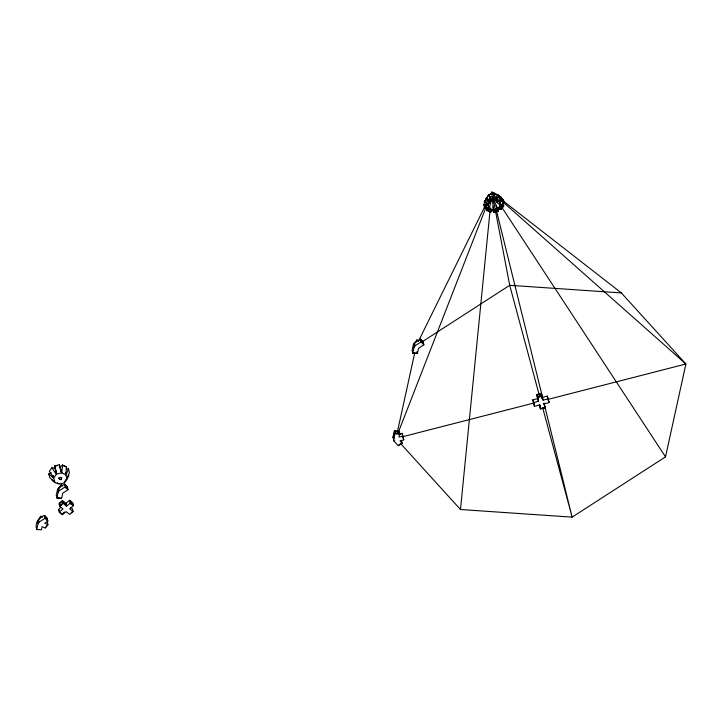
<?xml version="1.0" encoding="UTF-8"?>
<svg xmlns="http://www.w3.org/2000/svg" width="722" height="722" viewBox="0 0 722 722"><rect width="100%" height="100%" fill="white"/><g stroke="black" fill="none" stroke-linecap="round" stroke-linejoin="round"><path stroke-width="1.08" d="M65.774 474.697L66.559 466.782L62.57 465.004L61.794 472.91L65.774 474.697L67.056 478.704C64.845 485.816 55.504 484.823 51.659 479.697M502.566 204.118L503.803 206.005L501.221 209.47L497.837 208.902L493.207 210.066L490.599 212.196L486.61 210.418L486.799 208.441M497.205 196.312L621.362 292.924L685.9 363.987L665.513 456.864L572.131 517.142L460.474 509.515L490.337 207.873M491.664 194.417L491.89 192.169L493.658 193.55M490.428 211.708L492.395 210.111L489.408 208.784L487.431 210.373L490.428 211.708L490.635 209.542M491.375 200.499L489.254 208.297L484.724 208.342L483.722 204.633L488.207 204.606L490.816 201.185L495.418 200.003L494.299 193.207L493.821 193.18L488.776 194.624L484.318 201.916L488.262 204.624L489.254 208.297L493.207 210.066L493.857 212.421L498.496 211.23L497.999 209.209M493.541 206.257L493.261 207.819L494.353 211.979L497.837 211.086L496.736 206.925L495.77 205.689M47.941 524.65L44.692 523.197L47.869 521.149L47.219 518.36L44.52 515.391C38.519 517.286 34.611 523.387 36.75 529.506L41.425 529.831L42.12 526.663L45.36 528.116L47.941 524.65L47.282 521.862M36.75 529.506L38.086 523.441L39.069 522.114L45.17 518.179L44.52 515.391M57.598 489.254L56.262 495.319L56.921 498.108L61.587 498.433L62.742 493.162L68.03 489.751L67.381 486.962L64.682 483.993L58.581 487.928L57.598 489.254L58.247 492.043L56.921 498.108M394.05 441.115L393.012 436.909L394.347 430.844L399.013 431.16L399.672 433.949L398.977 437.108L402.75 436.142L403.751 439.851L399.979 440.817L402.172 443.236L398.264 445.763L394.05 441.115L393.671 439.698L394.997 433.633L394.347 430.844M413.426 344.322L412.1 350.396L412.749 353.175L417.424 353.5L418.579 348.239L423.868 344.818L423.209 342.029L420.511 339.06L414.419 342.995L413.426 344.322L414.085 347.111L412.749 353.175M394.573 433.254L395.015 431.233L398.517 431.467L399.004 433.561L395.503 433.317L395.015 431.233M396.901 434.084L414.654 353.229M398.084 433.417L398.517 431.467M486.204 198.09L483.722 204.633M61.162 479.363L61.532 477.675L59.502 477.54L58.897 478.352L60.07 479.643L61.162 479.363L61.758 477.693M66.207 468.867L68.446 468.858L66.054 474.995L65.359 472.964M67.056 478.704L69.447 472.567L68.446 468.858M393.427 435.583L394.51 432.812M485.166 207.873L484.417 205.093L487.819 205.075L488.568 207.855L485.166 207.873L486.312 204.931M398.797 431.115L486.989 204.75M491.068 194.272L491.89 192.169L493.577 193.667M398.77 433.48L399.401 431.855L400.15 434.635M493.198 210.093L492.575 199.94M37.255 521.997L40.964 516.23L42.535 517.322M39.827 518.531L40.964 516.23M57.426 490.599L61.126 484.832L62.706 485.924M59.998 487.133L61.126 484.832M64.393 482.567L65.801 479.706M66.966 479.11L68.852 475.284L67.561 477.016M413.634 344.899L416.964 339.9L418.534 340.992M415.827 342.201L416.964 339.9M485.13 201.826L487.061 199.227L490.012 201.267L488.081 203.866L485.13 201.826L486.484 199.073M484.318 201.916L488.776 194.624L490.816 201.185M418.318 341.542L488.406 199.236M490.897 194.191L491.89 192.169L493.126 194.056M488.081 203.866L489.642 201.041M493.83 195.698L494.705 199.588L491.231 200.481L492.512 197.747L492.214 196.474M495.418 199.949L493.821 193.18L495.418 199.949L497.521 195.725L494.299 193.207L498.279 194.994L501.51 197.503L499.371 201.772L500.364 205.445L497.81 208.884L498.496 211.23M500.743 197.819L497.756 196.483L496.158 199.687L499.155 201.023L500.743 197.819L499.2 196.61M488.262 204.624L490.355 200.644M55.359 468.316L51.939 467.73L49.367 471.195L53.699 477.793L54.89 482.206M58.247 492.043L59.24 490.716L65.332 486.781L64.682 483.993M45.603 527.331L46.894 525.598M501.122 208.965L503.044 206.366L500.481 205.932L498.55 208.532L501.122 208.965L499.335 206.248M414.085 347.111L415.069 345.784L421.17 341.849L420.511 339.06M65.864 503.36L69.601 500.292L70.251 503.081L66.514 506.14L65.864 503.36L62.48 500.581L58.96 503.46L59.61 506.248L62.994 509.028L59.258 512.097L62.444 514.714L66.18 511.645L69.565 514.425L73.084 511.537L72.426 508.757L70.738 507.367M59.484 503.451L62.119 501.285L62.606 503.378L59.971 505.544L59.484 503.451L61.749 505.319M59.61 506.248L63.13 503.36L62.48 500.581M60.847 507.467L58.599 509.308L59.258 512.097M70.792 504.299L72.471 502.927L70.079 500.969L70.566 503.053L72.958 505.021L72.471 502.927M62.796 513.351L64.466 511.979M69.601 500.292L72.787 502.909L73.436 505.698L69.7 508.757L73.084 511.537M71.243 512.638L72.561 511.555M62.57 465.004L59.971 467.107L61.794 472.91L59.312 464.778L54.673 465.97L56.668 474.074L53.699 477.793L53.383 475.78M486.61 210.418L489.209 208.315M65.558 487.946L67.128 486.944L65.097 484.715L65.594 486.799L67.615 489.029L67.128 486.944M421.043 342.535L509.705 285.298L621.362 292.924M398.67 445.095L401.603 443.209M499.407 201.727L503.396 199.579L504.398 203.288L500.364 205.445L495.03 199.669M503.766 203.099L500.743 204.723L499.994 201.943L503.017 200.319L503.766 203.099L501.447 201.041M54.61 481.899L49.773 477.621L48.771 473.912L51.163 472.621M486.89 198.451L490.779 201.14L489.624 196.691L494.263 195.5M491.917 198.947L494.579 198.893M55.332 466.114L57.074 465.663M543.946 403.057L545.128 407.813L540.489 409.004L539.424 405.06L534.497 406.333L533.495 402.623L538.422 401.351L536.708 394.627L541.347 393.436L543.07 400.159L547.998 398.896M538.341 398.679L537.376 394.826L540.85 393.932L542.042 398.336M537.863 396.919L541.347 396.026L540.85 393.932M537.367 397.416L542.005 396.225L541.347 393.436M398.454 434.292L402.1 433.353L403.102 437.063M533.54 402.732L532.845 399.835L537.773 398.571L536.708 394.627M542.412 397.38L547.339 396.107L548.991 402.605L544.063 403.869L545.128 407.813M402.479 436.774L534.379 402.903M547.457 399.537L685.9 363.987L501.167 200.391M540.986 408.508L544.46 407.614M413.255 352.868L416.756 353.112M394.997 433.633L399.672 433.949M57.417 497.801L60.919 498.045M500.409 205.436L503.803 206.005M497.521 195.725L501.51 197.503M495.418 200.003L499.371 201.772L497.593 200.499M62.742 465.491L65.729 466.827M496.556 199.263L499.155 201.023M497.81 208.884L493.667 199.66M492.512 197.747L493.523 198.532M57.255 482.729L58.87 483.984M70.251 503.081L73.436 505.698M63.635 502.53L65.901 504.389M63.13 503.36L66.514 506.14M61.966 514.037L59.574 512.078L59.087 509.985M503.396 199.579L498.279 194.994M496.032 201.628L497.557 202.972M48.771 473.912L53.608 478.19L53.329 476.051M58.527 478.009L60.07 479.643M421.17 341.849L423.868 344.818M400.439 443.407L460.474 509.515M65.332 486.781L68.03 489.751M45.17 518.179L47.869 521.149M500.536 205.364L665.513 456.864M51.939 467.73L56.271 474.327L54.673 465.97M497.837 211.086L497.332 209.317L493.848 210.219L494.353 211.979M542.005 396.225L543.07 400.159M541.347 396.026L542.051 398.661M539.749 396.883L509.705 285.298L492.729 196.555M542.673 407.722L572.131 517.142L544.036 403.345M537.376 394.826L538.323 398.345M540.038 404.988L540.507 406.748M539.307 404.248L540.489 409.004M532.845 399.835L534.497 406.333M393.68 437.297L393.968 438.362M393.012 436.909L393.4 438.326M494.705 199.588L493.83 196.213L490.346 197.106L491.231 200.481M492.431 194.362L491.89 192.169L492.305 194.362M495.942 208.586L542.682 397.876M493.108 209.38L493.857 212.421M59.312 464.778L61.316 472.883L56.668 474.074L55.332 468.298M490.779 201.14L489.173 194.371L489.624 196.691M548.341 399.817L548.991 402.605M547.339 396.107L548.034 399.013M548.296 399.708L548.792 401.793M497.196 196.014L498.198 200.274M490.346 196.592L491.095 199.786M537.773 398.571L538.422 401.351M487.892 199.534L488.641 202.729M416.982 351.641L417.424 353.5M414.419 342.995L415.069 345.784M403.057 436.945L403.751 439.851M402.1 433.353L402.795 436.259M401.522 440.447L402.172 443.236M58.581 487.928L59.24 490.716M38.419 519.326L39.069 522.114M37.436 520.652L38.086 523.441M422.957 342.011L420.935 339.782L421.422 341.867L423.444 344.096L422.957 342.011M46.957 518.342L44.935 516.113L45.423 518.197L47.453 520.427L46.957 518.342"/></g></svg>
